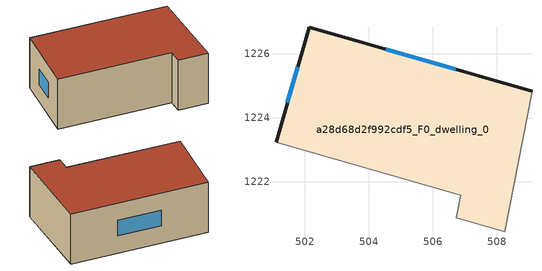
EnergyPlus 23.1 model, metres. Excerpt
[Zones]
a28d68d2f992cdf5_F0_dwelling_0
 floor ground (EU_floor_Construction): 509.1,1224.82 508.25,1220.44 506.73,1220.88 506.87,1221.58 501.1,1223.24 502.14,1226.83 z0
 wall outside (EU_wall_Construction): 509.1,1224.82 502.14,1226.83 501.1,1223.24 z0:3
 wall adiabatic (EU_wall_Construction): 501.1,1223.24 506.87,1221.58 506.73,1220.88 508.25,1220.44 509.1,1224.82 z0:3
 window (EU_Window_Construction): 501.79,1225.6 501.46,1224.47 / 506.72,1225.51 504.52,1226.14 z1.03:1.97
 roof outside (EU_roof_Construction): 508.25,1220.44 509.1,1224.82 502.14,1226.83 501.1,1223.24 506.87,1221.58 506.73,1220.88 z3
[Building]
EU S2 Campaign: North Axis=0; Terrain=City; Solar Distribution=FullExterior
[Site:Location]
Cape.Town.Intl.AP: Latitude=-33.965; Longitude=18.602; Time Zone=2; Elevation=46
[SizingPeriod:WeatherFileDays]
AnnualSizingPeriod: Begin Month=1; Begin Day of Month=1; End Month=12; End Day of Month=31; Day of Week for Start Day=Monday; Use Weather File Daylight Saving Period=No; Use Weather File Rain and Snow Indicators=No
[MATERIAL]
EU_InternalMass_Material: Roughness=MediumRough; Thickness=0.1; Conductivity=1; Density=1800; Specific Heat=900; Thermal Absorptance=0.9; Solar Absorptance=0.7; Visible Absorptance=0.7
[MATERIAL:NOMASS] Roughness=MediumRough; Thermal Absorptance=0.9; Solar Absorptance=0.7; Visible Absorptance=0.7
Name | Thermal Resistance
EU_wall_NoMass | 0.493876
EU_roof_NoMass | 0.449382
EU_floor_NoMass | 1.25
[WINDOWMATERIAL:SIMPLEGLAZINGSYSTEM]
EU_Window_SimpleGlazing: UFactor=4.4; Solar Heat Gain Coefficient=0.85; Visible Transmittance=0.85
[CONSTRUCTION]
EU_wall_Construction: EU_wall_NoMass
EU_roof_Construction: EU_roof_NoMass
EU_floor_Construction: EU_floor_NoMass
EU_Window_Construction: EU_Window_SimpleGlazing
EU_InternalMass_Construction: EU_InternalMass_Material
[ZONE]
a28d68d2f992cdf5_F0_dwelling_0: Type=1; Multiplier=1; Ceiling Height=autocalculate; Volume=86.3727; Floor Area=autocalculate; Part of Total Floor Area=Yes
[INTERNALMASS]
a28d68d2f992cdf5_F0_dwelling_0_EU_InternalMass: Construction=EU_InternalMass_Construction; Zone or ZoneList=a28d68d2f992cdf5_F0_dwelling_0; Surface Area=28.7908
[OTHEREQUIPMENT]
EU_Step8_InternalGain_a28d68d2f992cdf5_F0_dwelling_0_f000: Fuel Type=Electricity; Zone or ZoneList or Space or SpaceList=a28d68d2f992cdf5_F0_dwelling_0; Schedule=EU_Step8_GainSchedule_a28d68d2f992cdf5_F0_dwelling_0_f000; Design Level Calculation Method=Watts/Area; Power per Zone Floor Area=1; Fraction Latent=0; Fraction Radiant=0; Fraction Lost=0; Carbon Dioxide Generation Rate=0; EndUse Subcategory=EU_Step8_InternalGains
[ZONEVENTILATION:DESIGNFLOWRATE]
EU_ConstantAir_a28d68d2f992cdf5_F0_dwelling_0: Zone or ZoneList or Space or SpaceList=a28d68d2f992cdf5_F0_dwelling_0; Schedule=EU_AlwaysOn; Design Flow Rate Calculation Method=AirChanges/Hour; Air Changes per Hour=0.64; Ventilation Type=Natural; Fan Pressure Rise=0; Fan Total Efficiency=1; Constant Term Coefficient=1; Temperature Term Coefficient=0; Velocity Term Coefficient=0; Velocity Squared Term Coefficient=0; Minimum Indoor Temperature=-100; Maximum Indoor Temperature=100; Delta Temperature=-100; Minimum Outdoor Temperature=-100; Maximum Outdoor Temperature=100; Maximum Wind Speed=40
[HVACTEMPLATE:THERMOSTAT]
EU_HeatOnly_a28d68d2f992cdf5_F0_dwelling_0: Constant Heating Setpoint=20; Constant Cooling Setpoint=50
[HVACTEMPLATE:ZONE:IDEALLOADSAIRSYSTEM]
a28d68d2f992cdf5_F0_dwelling_0: Template Thermostat=EU_HeatOnly_a28d68d2f992cdf5_F0_dwelling_0; System Availability Schedule=EU_AlwaysOn; Maximum Heating Supply Air Temperature=50; Minimum Cooling Supply Air Temperature=13; Maximum Heating Supply Air Humidity Ratio=0.0156; Minimum Cooling Supply Air Humidity Ratio=0.0077; Heating Limit=NoLimit; Cooling Limit=NoLimit; Heating Availability Schedule=EU_AlwaysOn; Cooling Availability Schedule=EU_CoolingOff; Dehumidification Control Type=ConstantSensibleHeatRatio; Cooling Sensible Heat Ratio=0.7; Dehumidification Setpoint=60; Humidification Control Type=None; Humidification Setpoint=30; Outdoor Air Method=None; Outdoor Air Flow Rate per Person=0.00944; Outdoor Air Flow Rate per Zone Floor Area=0; Outdoor Air Flow Rate per Zone=0; Demand Controlled Ventilation Type=None; Outdoor Air Economizer Type=NoEconomizer; Heat Recovery Type=None; Sensible Heat Recovery Effectiveness=0.7; Latent Heat Recovery Effectiveness=0.65
[SIZING:ZONE]
a28d68d2f992cdf5_F0_dwelling_0: Zone Cooling Design Supply Air Temperature Input Method=SupplyAirTemperature; Zone Cooling Design Supply Air Temperature=13; Zone Heating Design Supply Air Temperature Input Method=SupplyAirTemperature; Zone Heating Design Supply Air Temperature=50; Zone Cooling Design Supply Air Humidity Ratio=0.008; Zone Heating Design Supply Air Humidity Ratio=0.008; Cooling Design Air Flow Method=DesignDay; Cooling Design Air Flow Rate=0; Cooling Minimum Air Flow per Zone Floor Area=0.000762; Cooling Minimum Air Flow=0; Cooling Minimum Air Flow Fraction=0.2; Heating Design Air Flow Method=DesignDay; Heating Design Air Flow Rate=0; Heating Maximum Air Flow per Zone Floor Area=0.002032; Heating Maximum Air Flow=0.141576; Heating Maximum Air Flow Fraction=0.3; Account for Dedicated Outdoor Air System=No; Dedicated Outdoor Air System Control Strategy=NeutralSupplyAir; Dedicated Outdoor Air Low Setpoint Temperature for Design=autosize; Dedicated Outdoor Air High Setpoint Temperature for Design=autosize; Zone Load Sizing Method=Sensible Load Only No Latent Load; Zone Latent Cooling Design Supply Air Humidity Ratio Input Method=HumidityRatioDifference; Zone Cooling Design Supply Air Humidity Ratio Difference=0.005; Zone Latent Heating Design Supply Air Humidity Ratio Input Method=HumidityRatioDifference; Zone Humidification Design Supply Air Humidity Ratio Difference=0.005
[SCHEDULE:CONSTANT]
Name | Hourly Value
EU_AlwaysOn | 1
EU_CoolingOff | 0
[SCHEDULE:FILE]
EU_Step8_GainSchedule_a28d68d2f992cdf5_F0_dwelling_0_f000: File=../../schedules/a28d68d2f992cdf5/a28d68d2f992cdf5_F0_dwelling_0_f000_gain.csv; Column Number=1; Rows to Skip at Top=0; Number of Hours of Data=8760; Column Separator=Comma; Interpolate to Timestep=No; Minutes per Item=60; Adjust Schedule for Daylight Savings=Yes
